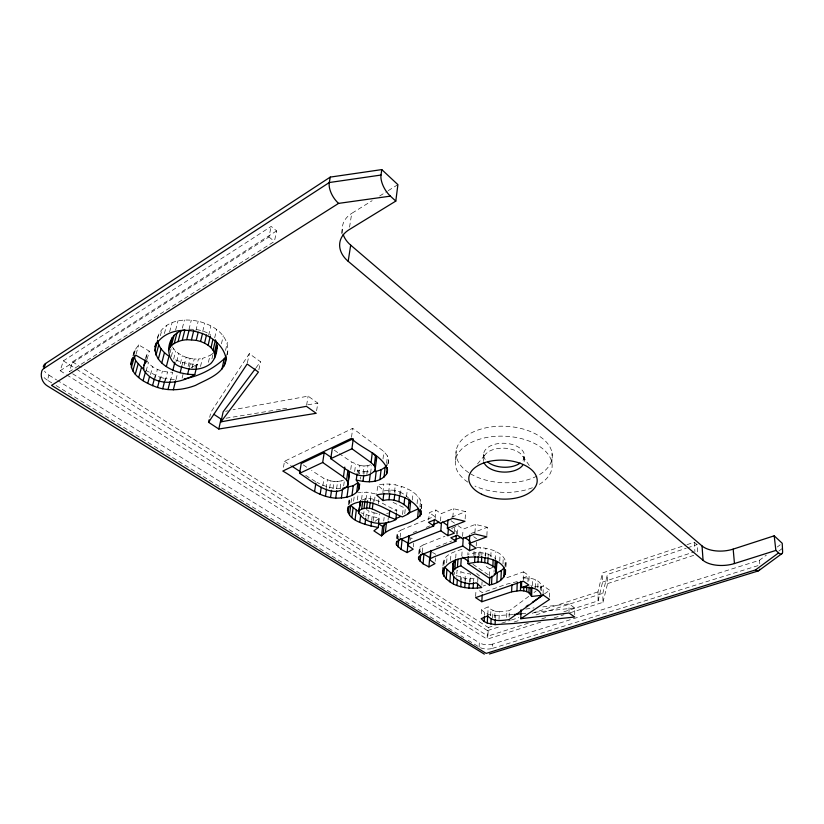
<?xml version="1.0" encoding="UTF-8"?>
<svg xmlns="http://www.w3.org/2000/svg" width="824" height="824" viewBox="0 0 824 824"><rect width="100%" height="100%" fill="white"/><g stroke="black" fill="none" stroke-linecap="round" stroke-linejoin="round"><path stroke-width="0.62" stroke-dasharray="4.12 3.09" d="M574.73 614.735L574.74 607.937L569.044 603.92L541.553 607.031M421.579 508.439C424.113 489.95 391.915 480.495 377.742 485.243L376.753 493.772M569.013 611.882L569.044 603.92M443.271 564.131C442.9 554.47 455.013 551.678 462.233 549.165L461.77 556.221M551.905 462.851L552.049 453.004M549.567 597.143L549.67 590.262L543.253 585.74L537.083 590.272M541.44 590.746C543.953 579.426 529.904 576.985 521.746 578.324L529.111 575.77L528.926 582.722M543.098 593.795L543.253 585.74M537.845 587.811L538 580.879M540.266 590.2L540.41 583.279M535.363 587.677L535.549 579.581M532.273 585.637L532.448 578.695M527.968 581.734L528.06 578.263M523.322 579.983L523.559 571.856L505.761 578.098M524.26 457.526L524.115 462.408A20.528 11.958 2.4 0 0 503.783 448.163A20.528 11.958 2.4 0 0 483.513 461.296M506.667 617.372L506.904 610.965L509.335 610.687L529.884 595.567M509.098 617.094L509.335 610.687M505.905 567.036C507.8 552.131 488.127 547.538 476.663 547.414M502.98 563.843L503.268 556.808M504.999 566.593L505.277 559.568M499.014 619.349L499.344 611.666L506.904 610.965M494.699 617.578L494.987 611.181L490.939 609.369L488.168 606.876L481.649 609.729L481.319 616.136M495.368 618.247L495.482 615.703C490.373 615.384 484.955 613.921 481.649 609.729M499.756 561.144L500.055 554.089M494.009 572.227L494.122 569.899M492.598 618.154L492.948 610.471M495.482 559.826L495.863 551.586M468.156 640.31L479.094 647.077A9.6 4.367 3.2 0 0 492.484 648.395L492.68 644.1L572.216 619.112M528.318 623.181L487.911 636.107L488.323 627.517L82.266 368.05M490.63 615.775L490.939 609.369M489.446 575.842L489.786 568.879L483.688 564.677M487.798 614.57L488.168 606.876M490.805 556.715L491.156 549.649M540.771 622.11L487.108 639.187L487.52 630.618L76.405 369.131M485.521 556.54L485.944 548.29M486.871 535.631L487.293 527.257L475.427 524.394L463.067 529.204L458.031 525.65M484.481 615.126L484.605 612.572M488.117 556.468L488.241 554.119L481.958 552.791L475.139 552.77L468.434 554.181M481.886 585.215L482.061 581.765M479.094 647.077L479.311 642.782L57.721 380.606M485.13 555.654L485.254 553.306M479.795 555.747L480.248 547.507M481.834 555.139L481.958 552.791M475.633 596.483L476.014 589.644M483.431 458.175L483.709 453.303M478.404 554.943L478.538 552.605M477.714 582.341L477.91 578.891L465.354 578.427L454.848 575.039M474.943 532.778L475.427 524.394M473.8 555.603L474.068 550.896M473.512 581.404L473.646 579.107M474.995 555.119L475.139 552.77M476.2 545.859L476.406 542.305M469.258 582.393L469.464 578.953M470.144 581.991L470.617 573.926L465.395 573.494L457.032 570.26L456.568 577.181M467.836 554.974L467.981 552.626M464.973 580.405L465.395 573.494M465.21 580.724L465.354 578.427M460.389 580.333L460.915 572.258M461.213 579.839L461.358 577.542M465.138 518.873L465.612 511.632L453.478 508.676L441.067 513.692L435.844 510.015L429.314 512.672L428.696 519.882M462.604 536.362L463.067 529.204M146.208 358.265L146.404 355.309L149.329 351.168L138.69 344.906L134.312 350.89L132.705 356.586M454.591 574.4L454.745 572.083M455.703 558.147L456.187 551.112M457.464 534.014L457.959 526.845M454.498 531.944L454.827 527.154M456.403 534.117L456.568 531.738L451.521 528.215M452.87 517.132L453.478 508.676M450.512 560.423L451.006 553.398M446.629 562.864L447.144 555.86M455.507 460.204L456.218 450.429M444.146 564.306L444.579 558.487M442.952 565.923L443.291 561.278M435.175 561.299L435.453 557.796M440.5 520.902L441.067 513.692M435.154 518.451L435.844 510.015M422.403 552.059L423.011 545.024L444.991 536.249M418.788 554.192L419.303 548.341L420.178 546.796L423.011 545.024M419.169 553.625L419.303 548.341M419.653 552.657L420.178 546.796M419.952 506.966L420.611 499.694M421.363 508.552L421.909 502.506M417.088 503.691L417.758 496.409M413.391 546.827L413.72 543.294M410.445 540.184L410.671 537.825L414.05 539.761M412.381 499.983L413.082 492.68M404.78 513.64L405.377 507.625M406.593 496.419L407.313 489.116M400.145 537.269L400.866 530.162L434.536 516.329L429.314 512.672M402.565 514.516L403.297 507.296L391.297 501.548M400.433 494.925L401.309 486.387M396.715 538.34L397.199 533.612L398.033 532.005L400.866 530.162M397.065 538.999L397.199 533.612M397.312 539.102L398.033 532.005M396.591 512.384L396.838 509.984C385.313 507.368 373.468 493.463 361.324 500.467M399.671 494.349L399.928 491.918L395.149 490.342L390.082 490.043L384.087 490.888L377.742 485.243M394.542 491.918L395.324 484.594M394.892 492.773L395.149 490.342M388.66 492.412L389.598 483.863M389.814 492.474L390.082 490.043M388.032 520.191L388.3 517.802M383.727 521.005L384.128 517.421M382.872 492.639L383.84 484.11M386.611 463.407L387.455 455.96L383.871 451.48L352.713 428.336L284.517 461.244L283.023 469.824M388.259 463.747L388.681 460.029L387.455 455.96M378.412 522.179L379.359 513.816M378.803 522.725L379.349 517.956L372.108 516.627L360.984 512.775M383.006 458.937L383.871 451.48M378.35 503.825L378.906 498.983M373.179 501.692L373.468 499.272M371.686 520.202L372.108 516.627M374.457 501.136L375.311 493.864L366.886 492.175L358.286 492.731M373.087 521.262L374.065 512.899L366.206 509.634M367.957 519.511L368.956 511.137M370.295 500.044L371.161 492.783M370.347 501.013L370.646 498.592M365.825 517.307L366.113 514.928M364.908 501.064L365.207 498.654M363.487 515.803L364.218 509.819M366 499.447L366.886 492.175M370.604 473.058L371.511 465.663M366.855 474.274L367.926 465.653L370.728 464.736M363.054 473.398L363.981 466.013L367.926 465.653M363.92 474.078L364.229 471.616L357.544 470.123L357.225 472.585M361.592 499.406L362.498 492.144M357.358 499.983L358.131 493.937M505.73 565.202L506.091 562.359M353.599 501.198L354.227 496.367M358.77 474.13L359.882 465.509L351.755 462.109L339.426 453.756M354.67 471.524L355.649 464.139M350.983 502.619L351.611 497.789M348.253 504.885L349.046 498.86L349.314 503.114M349.149 504.247L349.942 498.221M350.756 469.505L351.755 462.109M343.659 485.872L344.494 479.774M351.518 437.142L352.713 428.336M340.178 488.22L341.188 480.917L343.392 480.155M336.604 488.745L337.624 481.453L341.188 480.917M333.009 488.725L334.05 481.432L337.624 481.453M329.641 488.22L330.702 480.928L323.945 478.414L311.544 470.452M326.139 488.426L327.386 479.918M322.853 485.717L323.945 478.414M349.551 227.156L351.724 213.375L372.129 200.685M316.601 410.764L317.827 403.142L308.114 396.138L233.058 409.744M341.455 233.501L342.269 228.516M306.61 405.192L308.114 396.138M133.725 354.083L134.312 350.89M258.87 369.76L260.477 361.736L249.312 353.671L210.82 412.288L209.698 417.294M247.385 362.859L249.312 353.671M276.596 230.885L72.512 361.818L69.36 371.696L274.413 241.411L276.596 230.885L271.168 226.425L63.386 360.85L60.173 370.728L65.611 374.148M60.173 370.728L268.933 236.962L271.168 226.425M227.259 354.825C234.788 320.711 166.51 305.127 157.106 338.674M225.549 350.416L227.362 342.351M221.45 343.814L223.294 335.728M387.785 463.902L388.681 460.029M211.902 358.924L212.963 354.351M208.421 362.292L210.027 355.432L213.231 353.197M214.703 337.758L216.599 329.662M563.822 611.83L598.1 600.861L597.997 591.879L602.457 572.958L685.815 545.055M200.52 366.453L202.416 358.461L210.027 355.432M208.647 335.317L210.841 326.057M598.1 600.861L602.591 582.074L602.457 572.958M196.205 368.173L198.399 359.048L202.416 358.461M196.431 367.689L197.255 364.28C189.005 364.301 180.59 362.663 173.328 358.667M202.735 331.382L204.692 323.276M195.092 367.566L195.648 365.289L197.255 364.28M192.013 368.143L194.227 359.017L198.399 359.048M570.033 612.799L602.962 602.323L602.828 593.352L607.412 574.482L686.186 548.269M188.119 366.402L190.076 358.419L194.227 359.017M189.324 367.391L190.159 363.971M182.104 378.103L183.505 372.438M195.885 330.599L198.172 321.329M602.962 602.323L607.576 583.598L607.412 574.482M184.133 365.3L186.121 357.317C180.734 355.165 175.182 352.002 172.36 346.729M176.017 379.545L177.438 373.88M180.353 363.683L182.351 355.69M188.953 329.497L191.281 320.227M182.145 364.754L182.722 362.488M170.321 381.285L172.618 372.232C162.616 372.366 150.864 368.771 146.136 359.254M176.748 361.54L178.777 353.548M173.648 359.099L175.697 351.106M182.351 328.158L184.422 320.052M164.738 380.873L165.325 378.618L175.852 379.689M171.32 356.534L173.38 348.531M165.212 381.1L167.54 372.057M175.605 330.125L178.005 320.866M170.063 352.693L171.248 348.119M159.588 379.576L160.175 377.32L145.838 370.512M160.052 380.173L162.41 371.13M169.61 331.928L172.051 322.689M154.624 377.794L155.221 375.538M154.994 378.422L157.394 369.368M164.398 333.555L166.551 325.48M160.33 335.728L162.184 328.817M150.504 374.642L152.625 366.721M157.384 339.344L159.248 332.443M146.136 370.975L148.289 363.044M145.477 358.718L146.404 355.309M147.156 359.151L149.329 351.168M136.125 354.042L138.69 344.906M134.034 354.67L135.97 347.831M226.59 355.525L228.547 349.077M51.706 382.841L47.339 380.132L48.987 375.167A13.637 7.622 17.6 0 1 44.558 371.15M420.714 506.842L421.909 504.824M256.027 367.823L260.477 361.736M477.518 463.912L484.749 455.178M375.002 521.355L379.349 517.956M573.442 618.721L759.44 560.289L766.371 555.119M777.279 546.992L780.246 544.777M778.814 551.06L782.79 548.125M534.004 592.538L536.053 591.024M544.582 593.816L549.67 590.262M379.648 196.009L387.156 191.333M388.238 190.663L397.899 184.648M489.786 568.879L494.276 566.407M191.261 367.473L195.648 365.289M394.84 510.818L396.838 509.984M413.236 532.541L416.779 531.13M426.214 527.36L429.757 525.939M451.583 517.225L465.612 511.632M452.613 527.782L455.868 526.505M436.318 546.879L451.593 540.997M470.998 533.53L487.293 527.257M483.204 586.008L485.573 585.174M687.031 544.654L694.271 542.233L697.094 544.633L697.743 554.047M687.401 547.867L697.094 544.633M602.591 582.074L693.695 552.059M607.576 583.598L694.086 555.242M488.323 627.517L491.979 626.333M501.723 623.16L510.252 620.39M511.477 619.998L518.79 617.619M532.191 613.262L597.997 591.879M487.52 630.618L500.868 626.302M514.227 621.986L520.294 620.029M536.074 614.92L602.828 593.352M541.78 618.875L547.909 616.919M554.181 617.846L563.935 614.735M492.484 648.395L759.934 565.037M225.622 411.3L228.104 410.785M517.266 581.59L506.801 584.154L482.308 592.641L477.117 589.201M386.672 513.424L388.815 513.012M226.013 418.211L275.062 410.167M276.318 409.961L281.355 409.126M282.611 408.92L287.638 408.096M307.764 404.8L317.827 403.142M525.784 609.06L534.065 607.875M534.282 586.987L541.533 586.142M521.664 613.705L526.721 613.149M534.302 612.325L574.74 607.937M512.847 614.632L495.482 615.703M340.446 488.375C332.288 488.941 324.265 486.304 317.168 482.452M189.335 329.281C196.761 328.982 204.424 330.579 210.583 334.884M364.229 471.616L370.522 471.987M494.987 611.181L499.344 611.666M359.882 465.509L363.981 466.013M330.702 480.928L334.05 481.432M374.065 512.899L377.248 513.445M160.175 377.32L165.325 378.618M186.121 357.317L190.076 358.419M488.241 554.119L495.348 558.394M432.456 552.42L435.731 554.294M399.928 491.918L405.017 494.894L409.209 498.633M312.028 479.424L316.056 481.896M56.084 385.539L463.788 637.611M48.987 375.167L56.629 379.926M66.703 374.838L487.108 639.187M72.615 373.756L487.911 636.107M63.386 360.85L75.314 368.441M72.512 361.818L81.174 367.349M284.517 461.244L290.893 465.478M305.766 475.366L310.02 478.188M303.273 464.901L307.404 467.682M472.966 564.327L489.806 575.811M334.297 450.182L338.396 453.046M451.078 520.747L455.075 523.57M473.707 536.702L476.602 538.752M523.559 571.856L529.111 575.77M268.933 236.962L274.413 241.411M476.694 573.514L479.475 575.914M397.436 535.456L398.96 537.567M419.478 550.123L420.93 552.162M522.849 456.208L529.894 466.363M357.544 470.123L359.697 473.862M530.975 585.277L531.861 587.275M759.44 560.289L759.81 563.853M694.271 542.233L694.91 551.658M360.273 476.931L360.304 479.074M47.339 380.132A13.678 7.601 17.5 0 1 42.889 376.125M342.815 233.243A30.694 22.361 10 0 1 351.724 213.375M492.68 644.1A9.569 4.388 3.2 0 1 479.311 642.782M467.847 482.122A48.462 28.078 2.5 0 1 470.885 442.673A48.462 28.078 2.5 0 1 539.051 446.062A48.462 28.078 2.5 0 1 537.135 485.563M532.386 487.736A48.462 28.078 2.5 0 1 474.964 486.067M468.691 472.626A48.173 28.243 2.4 0 1 493.143 426.667A48.173 28.243 2.4 0 1 550.38 463.644A48.173 28.243 2.4 0 1 469.752 473.316M485.233 459.473A20.466 11.989 2.4 0 1 504.01 443.25A20.466 11.989 2.4 0 1 522.818 460.503"/><path stroke-width="1.24" d="M378.257 527.494L373.9 530.862L381.563 535.899C391.853 524.692 411.423 526.217 421.033 514.475C416.573 497.964 392.059 490.847 376.609 494.987L382.985 500.601C392.152 498.026 401.906 501.456 408.271 508.315L409.652 511.642L408.364 513.898L402.328 516.916C386.312 510.272 365.969 493.494 348.83 506.657C343.721 520.819 368.864 525.547 378.257 527.494L378.803 522.725M442.581 573.401C445.537 555.84 477.086 554.871 490.692 559.074C510.756 564.337 509.366 581.311 489.353 585.04L460.781 565.769C439.419 573.844 464.901 587.306 476.179 582.743L481.762 587.522C467.898 589.788 449.554 587.028 442.581 573.401L443.013 567.612M521.644 581.785L521.468 587.564C528.431 587.285 538.999 586.946 541.347 595.35L531.635 596.463L531.861 587.275M196.163 368.833L194.794 374.518C177.933 375.188 150.339 364.187 155.86 343.268M531.635 596.463L528.957 592.786L529.111 587.028M530.749 594.475L530.924 587.574M528.957 592.786L526.649 591.611L526.783 586.997M168.477 350.53C170.166 344.483 176.727 341.785 182.258 340.291L184.895 329.909C164.985 332.824 162.225 363.765 183.567 367.576C192.641 370.872 203.188 369.482 210.841 363.508C216.166 357.843 218.669 348.068 215.909 340.724M526.649 591.611L523.734 590.849L523.837 587.388M521.468 587.564L528.864 585.04L523.292 581.147L475.572 597.627L481.834 601.736L511.632 591.828L520.428 590.561L520.716 581.342M520.778 618.731L549.536 599.439L543.078 594.949L508.995 619.658C501.857 620.534 492.958 622.244 487.726 615.858L481.185 618.69L484.162 621.512L487.283 623.088L495.09 624.623L513.774 623.48L574.73 617.011L569.003 613.015L520.778 618.731L521.046 609.729M516.957 590.798L517.225 582.733M511.632 591.828L511.879 584.927M454.93 569.054L455.569 559.743L453.066 563.328L453.633 566.922M505.359 574.524L505.545 569.858M503.773 577.253L504.154 567.952L501.332 570.517L494.101 574.204M500.941 579.797L501.332 570.517M468.289 556.53L467.857 563.554L489.332 578.16L493.854 575.708L496.079 573.246L496.934 562.03L496.491 563.925M495.09 624.623L495.317 619.524M496.862 582.146L497.263 572.886M496.512 571.372L494.915 567.757L495.234 560.732M496.13 569.539L496.501 561.36M496.079 573.246L496.182 570.919M491.547 584.309L491.928 576.223M494.915 567.757L492.865 566.016L493.133 560.155M490.867 624.118L491.114 619.009M487.283 623.088L487.654 615.435M489.353 585.04L489.744 576.965M484.162 621.512L484.409 616.404M492.865 566.016L487.767 563.503L488.066 557.642M481.834 601.736L482.195 594.918M487.767 563.503L484.769 562.689L485.006 558.003M484.769 562.689L481.463 562.174L481.772 556.303M467.857 563.554L478.013 561.989L478.342 556.118M477.405 588.089L477.652 583.495M473.12 588.295L473.45 582.547M474.593 562.153L474.933 556.293M468.918 588.13L469.186 583.546M456.321 535.301L455.919 541.255L422.197 554.408L419.344 556.169L418.468 557.704L418.654 559.465L423.083 563.801L428.933 566.912L434.99 563.626L429.943 560.001L430.324 558.631L434.392 556.715L462.728 545.962L469.546 550.679L476.066 548.228L469.258 543.49L469.762 535.167M469.546 550.679L470.123 541.214L465.282 537.825M464.777 587.615L465.138 581.878M331.351 457.526L324.192 452.582L301.203 463.521L299.596 473.326C311.925 480.845 333.566 501.497 347.852 485.357L349.335 472.997L347.955 470.277L346.626 480.083L348.016 482.782M349.335 472.997L347.852 485.357M462.728 545.962L463.263 537.66M460.771 586.729L461.141 580.982M145.158 359.861L143.345 369.471C153.923 387.074 179.601 384.375 194.794 374.518M456.949 585.473L457.33 579.725M460.781 565.769L461.234 558.765M457.433 567.386L457.979 559.218M452.345 574.431L453.066 563.328M453.262 570.805L453.9 561.505M453.324 583.835L453.787 576.934M449.863 581.816L450.512 572.598L444.476 566.974L443.796 576.223M446.227 579.025L446.896 569.796M434.238 519.923L433.743 525.928L399.908 539.638L397.065 541.461L396.231 543.057L396.468 544.891L401.092 549.371L407.128 552.585L413.174 549.175L407.942 545.426L408.282 544.005L412.35 542.007L440.809 530.8L447.865 535.682L454.405 533.138L447.36 528.225L447.978 519.831M447.865 535.682L448.483 527.329M440.809 530.8L441.458 522.426M428.933 566.912L429.706 557.611L421.919 552.935M429.943 560.001L430.715 550.648M430.324 558.631L430.993 550.432M423.083 563.801L423.886 554.48M420.106 561.494L420.724 554.49M421.033 514.475L421.363 510.859M418.654 559.465L418.86 557.137M419.838 516.483L420.498 509.253M417.572 518.389L418.458 508.748L407.88 513.517M409.652 511.642L410.589 501.971L409.672 499.746M407.128 552.585L408.024 543.201L400.495 538.772M407.942 545.426L408.848 535.991M408.282 544.005L409.075 535.734M408.271 508.315L409.095 499.838M401.092 549.371L402.03 539.967M398.013 546.981L398.847 538.752M404.048 504.607L404.78 497.325M396.468 544.891L396.828 541.358M358.615 512.837L360.531 501.023L358.615 512.837C366.041 524.764 384.128 525.887 395.839 519.594L396.468 513.589M398.919 501.641L399.547 495.564M394.119 500.065L394.768 493.988M395.839 519.594L389.103 516.885L389.752 510.87M385.395 532.376L386.435 522.869L388.732 521.839M389.01 499.766L389.68 493.689M381.563 535.899L382.614 526.423L386.435 522.869M383.181 534.014L384.231 524.517M382.985 500.601L383.809 493.319M357.06 473.81L356.267 479.949C366.289 482.709 380.101 483.472 386.683 473.79L387.373 467.61M384.015 477.127L385.138 467.26L387.126 464.746M379.926 479.65L381.069 469.804L385.138 467.26M389.103 516.885L372.324 508.923L373.035 502.898M370.985 526.155L371.542 521.396M372.324 508.923L369.482 508.243L370.203 502.218M375.044 470.463L376.599 458.226L375.466 455.775L372.293 452.644L371.078 462.583L374.271 465.694L375.414 468.135L375.044 470.463C361.489 484.8 342.248 466.333 330.784 458.68L332.247 448.761L353.269 438.759M375.044 481.175L376.207 471.349L381.069 469.804M359.316 510.653L361.715 508.995L366.659 508.048L367.535 500.807M364.95 524.466L365.681 518.502M374.271 465.694L375.466 455.775M364.012 508.305L364.908 501.064M369.317 481.803L370.223 474.439M359.789 522.323L360.685 515.165M361.715 508.995L362.622 501.764M362.993 481.432L363.765 475.304M355.093 519.666L356.318 510.108L350.756 505.38L349.5 514.969M386.683 473.79L387.568 469.938C382.037 454.271 362.395 449.338 351.343 438.399L282.807 471.05C299.802 480.557 315.149 496.851 335.708 498.149C344.041 498.108 354.763 497.088 359.058 488.838L359.686 483.956M343.155 234.418A30.694 22.361 10 0 0 350.684 245.14L702.038 545.941A23.165 11.917 -3.4 0 0 733.175 549.124L774.21 535.816L782.223 543.294L782.646 552.317A11.526 4.038 69.9 0 1 778.577 552.914L775.868 550.432L734.462 563.544A23.36 11.793 -3.2 0 1 703.068 560.341L348.181 261.301A31.034 22.269 9.8 0 1 349.16 229.669L395.798 201.097L397.899 184.648L381.78 169.6L330.259 177.098L45.588 363.497A13.637 7.622 17.6 0 0 43.301 366.876M351.858 517.287L353.094 507.708M356.668 492.505L357.915 482.761L353.238 485.727L342.691 488.313M351.961 495.44L353.238 485.727M347.491 510.54L347.965 506.935M348.037 512.724L348.84 506.719M330.784 458.68L351.92 448.761L353.094 440.006M346.966 497.109L348.264 487.406M214.456 358.502L217.217 345.359M346.626 480.083L343.423 476.931L344.782 467.115M341.363 498.005L342.526 489.518M395.798 201.097L390.401 196.133A16.521 7.982 59.5 0 1 381.007 175.048L381.78 169.6M335.708 498.149L336.728 490.888M330.506 497.593L331.557 490.332M325.449 496.347L326.51 489.075M320.176 494.369L321.257 487.108M299.596 473.326L322.689 462.48L324.192 452.582M314.562 491.598L315.87 483.101M348.181 261.301L350.684 245.14M376.228 460.565L376.599 458.226M330.259 177.098L329.291 182.526A16.418 8.415 58.3 0 0 338.602 203.384L390.401 196.133M154.933 346.708C168.92 318.291 221.368 329.518 226.24 359.418C223.685 374.148 206.937 379.184 195.504 385.395C183.443 389.948 169.96 391.39 157.528 387.465C145.766 383.407 126.824 374.168 132.067 358.862M209.131 419.797L208.575 422.3L218.813 429.026L220.987 419.035L213.869 414.317M218.813 429.026L316.2 413.308L306.415 406.325L220.956 421.847L223.139 411.825L255.286 368.833M224.293 365.835L226.085 357.822M221.965 369.028L224.262 358.739L226.013 356.329M214.837 355.7L214.353 352.878L216.743 342.526M214.353 352.878L213.076 350.2L215.486 339.828M213.076 350.2L211.006 347.656L212.891 339.591M211.006 347.656L208.132 345.266L210.316 336.038M208.132 345.266L204.548 343.124L206.484 335.038M204.548 343.124L200.582 341.476L202.539 333.39M187.645 374.209L189.046 368.524M182.258 340.291L186.729 339.673L196.225 340.343L198.203 332.257M191.498 339.715L193.794 330.476M173.308 389.845L175.574 380.822M186.729 339.673L189.046 330.434M180.157 372.716L181.867 365.897M167.983 389.567L169.991 381.677M172.875 370.131L174.904 362.158M178.097 341.569L180.755 331.197M174.245 343.495L176.923 333.123M162.699 388.763L164.45 382.006M171.392 345.617L174.08 335.265M166.345 366.495L169.002 356.246C163.615 352.497 158.63 347.337 157.6 340.59L154.83 350.911M157.528 387.465L159.3 380.698M169.476 347.965L172.165 337.624M169.888 347.574L171.083 342.99M161.762 362.921L164.46 352.662M152.533 385.683L154.325 378.916M158.311 359.14L161.041 348.861M147.723 383.428L149.535 376.65M155.993 355.134L158.754 344.844M143.077 380.678L145.529 371.645M138.7 377.474L141.501 367.308L135.672 360.747L133.89 355.185M135.28 374.24L138.113 364.043M131.325 367.607L134.199 357.389M132.819 370.944L135.672 360.747M130.841 364.311L132.767 357.492M484.337 654.132L47.39 385.941C42.694 383.139 40.263 377.145 41.622 371.861A13.678 7.601 17.5 0 1 43.909 368.493L45.588 363.497M215.497 350.777L216.836 348.171M131.418 361.139L135.805 355.185L146.528 361.427L143.603 365.547M409.734 503.495L410.589 501.971M208.575 422.3L247.148 364.002L258.417 372.046L220.956 421.847M224.262 358.739C213.21 368.936 199.027 376.28 184.195 378.875M338.602 203.384L51.551 385.375L486.16 653.391L755.557 569.909L778.577 552.914M759.069 570.424L782.038 553.553M532.366 602.334L543.562 594.526M43.909 368.493L329.291 182.526L381.007 175.048M526.217 606.443L528.287 605.125M395.623 518.739L400.217 516.679M433.29 524.528L439.192 522.179M447.36 528.225L464.983 521.283L452.788 518.337L440.315 523.312L435.062 519.656L428.49 522.292L433.743 525.928M455.116 539.638L460.997 537.382M469.258 543.49L486.809 536.836L474.871 533.983L462.449 538.741L457.382 535.209L450.841 537.742L455.919 541.255M489.435 653.978L758.111 570.981M373.931 471.606L376.207 471.349M514.083 614.519L521.664 613.705M478.013 561.989L481.463 562.174M366.659 508.048L369.482 508.243M520.428 590.561L523.734 590.849M196.225 340.343L200.582 341.476M356.318 510.108L359.12 511.714M450.512 572.598L453.087 574.122M291.954 466.188L300.451 471.833M378.813 523.889L382.614 526.423M462.439 557.148L468.753 561.453M322.689 462.48L343.423 476.931M442.55 521.932L447.566 525.434M351.92 448.761L371.078 462.583M141.501 367.308L144.107 369.234M356.267 479.949L358.986 484.594L359.058 488.838M359.831 503.227L360.644 504.947M774.21 535.816L775.868 550.432M733.175 549.124L734.462 563.544M702.038 545.941L703.068 560.341M759.707 569.188A11.258 4.151 70.2 0 1 755.557 569.909M520.119 463.098A20.466 11.989 2.4 0 1 487.942 462.213M522.663 465.375A20.528 11.958 2.4 0 1 502.043 471.998A20.528 11.958 2.4 0 1 483.853 462.326M481.597 494.194A34.217 19.467 2.5 0 0 536.795 483.606A34.217 19.467 2.5 0 0 490.599 461.11A34.217 19.467 2.5 0 0 481.597 494.194"/></g></svg>
